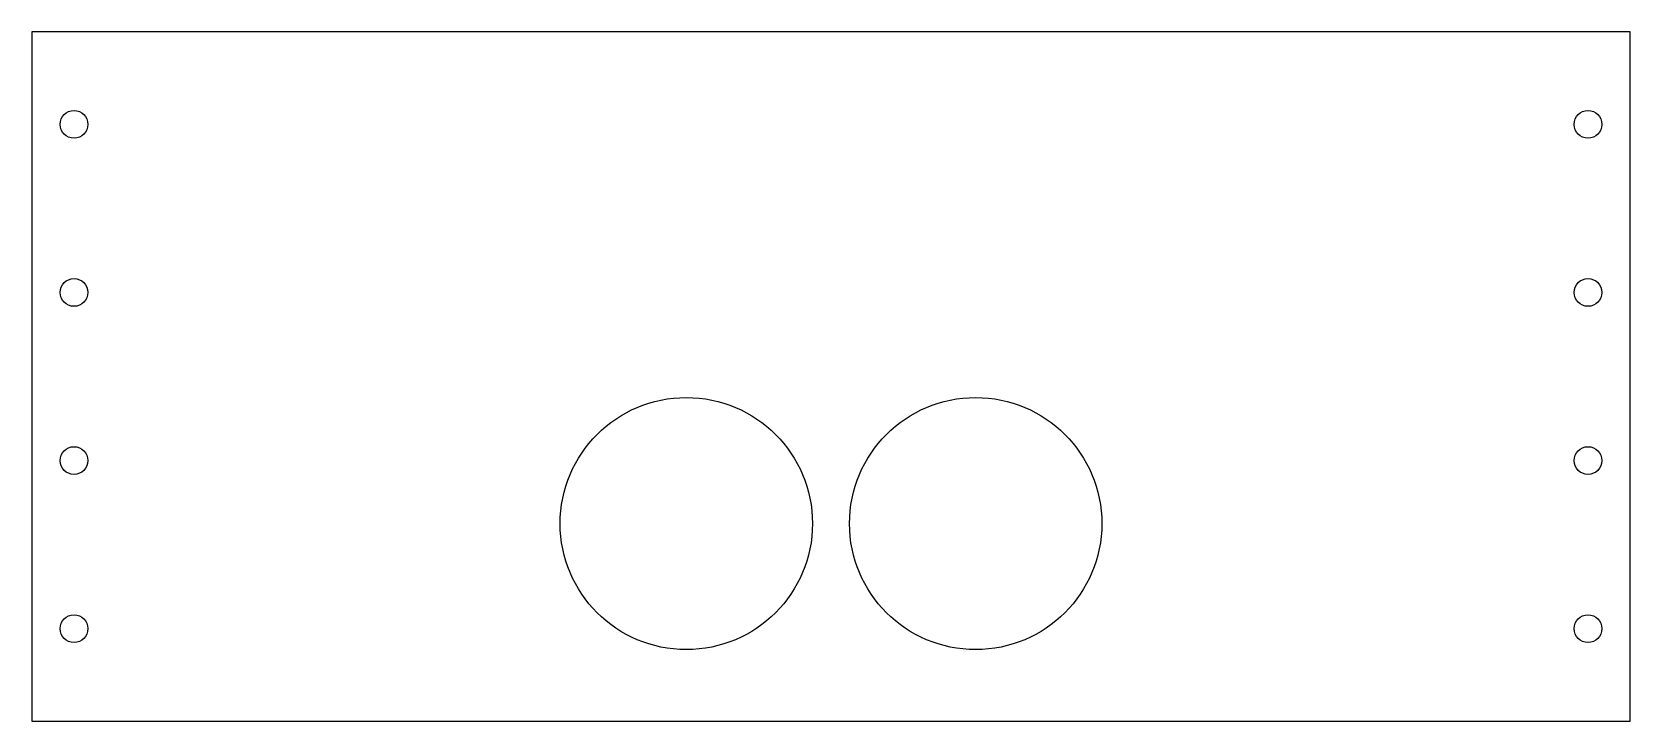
# Model space of a CAD drawing. Header units: millimetres. Extents: x -95 to 95, y -41 to 41.
import ezdxf

# ---------------------------------------------------------------- set-up
doc = ezdxf.new("R2010")
doc.units = ezdxf.units.MM
doc.layers.add('Body', color=7, linetype='CONTINUOUS')

msp = doc.modelspace()

# ---------------------------------------------------------------- linework, layer by layer
at = {"layer": 'Body'}
for p, q in [((-95, 41, -0.75), (-95, 41, 0.75)), ((-95, 41, -0.75), (-95, -41, -0.75)), ((-95, 41, 0.75), (-95, -41, 0.75)), ((-95, 41, -0.75), (-95, 41, 0.75)), ((95, 41, -0.75), (-95, 41, -0.75)), ((95, 41, 0.75), (-95, 41, 0.75)), ((-95, 41, -0.75), (-95, -41, -0.75)), ((95, 41, -0.75), (-95, 41, -0.75)), ((-95, 41, 0.75), (-95, -41, 0.75)), ((95, 41, 0.75), (-95, 41, 0.75)), ((95, 41, -0.75), (95, 41, 0.75)), ((95, -41, -0.75), (95, 41, -0.75)), ((95, -41, 0.75), (95, 41, 0.75)), ((95, 41, -0.75), (95, 41, 0.75)), ((95, -41, -0.75), (95, 41, -0.75)), ((95, -41, 0.75), (95, 41, 0.75)), ((-88.35, 30, -0.75), (-88.35, 30, 0.75)), ((-88.35, 30, -0.75), (-88.35, 30, 0.75)), ((91.65, 30, -0.75), (91.65, 30, 0.75)), ((91.65, 30, -0.75), (91.65, 30, 0.75)), ((-88.35, 10, -0.75), (-88.35, 10, 0.75)), ((-88.35, 10, -0.75), (-88.35, 10, 0.75)), ((91.65, 10, -0.75), (91.65, 10, 0.75)), ((91.65, 10, -0.75), (91.65, 10, 0.75)), ((-88.35, -10, -0.75), (-88.35, -10, 0.75)), ((-88.35, -10, -0.75), (-88.35, -10, 0.75)), ((91.65, -10, -0.75), (91.65, -10, 0.75)), ((91.65, -10, -0.75), (91.65, -10, 0.75)), ((-2.2, -17.5, 0.75), (-2.2, -17.5, -0.75)), ((-2.2, -17.5, 0.75), (-2.2, -17.5, -0.75)), ((32.2, -17.5, 0.75), (32.2, -17.5, -0.75)), ((32.2, -17.5, 0.75), (32.2, -17.5, -0.75)), ((-88.35, -30, -0.75), (-88.35, -30, 0.75)), ((-88.35, -30, -0.75), (-88.35, -30, 0.75)), ((91.65, -30, -0.75), (91.65, -30, 0.75)), ((91.65, -30, -0.75), (91.65, -30, 0.75)), ((-95, -41, -0.75), (-95, -41, 0.75)), ((-95, -41, -0.75), (-95, -41, 0.75)), ((-95, -41, -0.75), (95, -41, -0.75)), ((-95, -41, 0.75), (95, -41, 0.75)), ((-95, -41, -0.75), (95, -41, -0.75)), ((-95, -41, 0.75), (95, -41, 0.75)), ((95, -41, -0.75), (95, -41, 0.75)), ((95, -41, -0.75), (95, -41, 0.75))]:
    msp.add_line(p, q, dxfattribs=at)
for centre, radius in [((-90, 30, -0.75), 1.65), ((-90, 30, 0.75), 1.65), ((-90, 30, -0.75), 1.65), ((-90, 30, 0.75), 1.65), ((90, 30, -0.75), 1.65), ((90, 30, 0.75), 1.65), ((90, 30, -0.75), 1.65), ((90, 30, 0.75), 1.65), ((-90, 10, -0.75), 1.65), ((-90, 10, 0.75), 1.65), ((-90, 10, -0.75), 1.65), ((-90, 10, 0.75), 1.65), ((90, 10, -0.75), 1.65), ((90, 10, 0.75), 1.65), ((90, 10, -0.75), 1.65), ((90, 10, 0.75), 1.65), ((-17.2, -17.5, -0.75), 15), ((-17.2, -17.5, 0.75), 15), ((-17.2, -17.5, 0.75), 15), ((-17.2, -17.5, -0.75), 15), ((17.2, -17.5, -0.75), 15), ((17.2, -17.5, 0.75), 15), ((17.2, -17.5, 0.75), 15), ((17.2, -17.5, -0.75), 15), ((-90, -10, -0.75), 1.65), ((-90, -10, 0.75), 1.65), ((-90, -10, -0.75), 1.65), ((-90, -10, 0.75), 1.65), ((90, -10, -0.75), 1.65), ((90, -10, 0.75), 1.65), ((90, -10, -0.75), 1.65), ((90, -10, 0.75), 1.65), ((-90, -30, -0.75), 1.65), ((-90, -30, 0.75), 1.65), ((-90, -30, -0.75), 1.65), ((-90, -30, 0.75), 1.65), ((90, -30, -0.75), 1.65), ((90, -30, 0.75), 1.65), ((90, -30, -0.75), 1.65), ((90, -30, 0.75), 1.65)]:
    msp.add_circle(centre, radius, dxfattribs=at)

doc.saveas('drawing.dxf')
